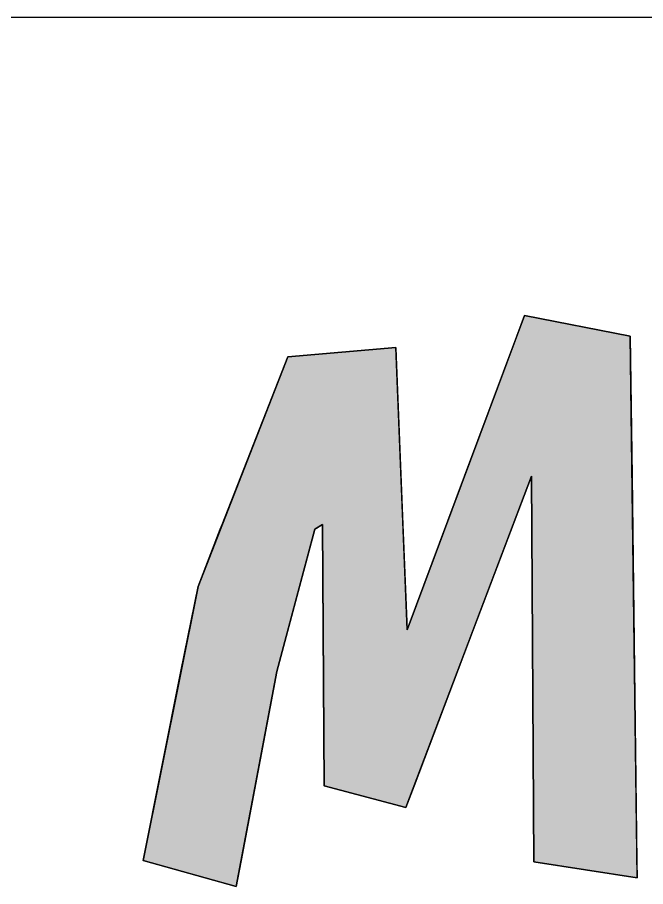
# Model space of a CAD drawing. Extents: x 2108.6 to 2122.7, y 1552.8 to 1562.7.
# Drawn here: x 2120.8629 to 2121.0474, y 1556.6515 to 1556.9068 of the extents above; entities that cross this region are included whole.
import ezdxf

# ---------------------------------------------------------------- set-up
doc = ezdxf.new("R2010")
doc.units = 0
doc.layers.get('0').update_dxf_attribs({"linetype": 'CONTINUOUS'})
doc.layers.add('TITLE_BLOCK', color=7, linetype='CONTINUOUS')

# ---------------------------------------------------------------- blocks, each defined once
blk = doc.blocks.new('*U73')
at = {"color": 216, "linetype": 'CONTINUOUS'}
for p, q in [((4055.2, 1186.46), (4059.42, 1197.79)), ((4059.42, 1197.79), (4117.38, 1186.46)), ((4026.58, 1109.68), (4055.2, 1186.46)), ((4117.38, 1186.46), (4118.36, 1109.68)), ((3929.62, 1175.13), (3988.85, 1180.17)), ((3988.85, 1180.17), (3989.06, 1175.13)), ((3893.72, 1083.18), (3929.62, 1175.13)), ((3989.06, 1175.13), (3992.8, 1083.18)), ((3995.15, 1025.36), (4026.58, 1109.68)), ((4063.2, 1109.68), (4031.28, 1025.36)), ((4064.46, 898.24), (4063.2, 1109.68)), ((4118.36, 1109.68), (4121.05, 898.24)), ((3892.71, 1080.59), (3893.72, 1083.18)), ((3948.76, 1083.18), (3944.47, 1080.59)), ((3949.08, 1025.36), (3948.76, 1083.18)), ((3992.8, 1083.18), (3995.15, 1025.36)), ((3880.48, 1049.27), (3892.71, 1080.59)), ((3944.47, 1080.59), (3936.15, 1049.27)), ((3871.12, 1002.54), (3880.48, 1049.27)), ((3936.15, 1049.27), (3923.74, 1002.54)), ((3949.55, 939.92), (3949.08, 1025.36)), ((4031.28, 1025.36), (3998.94, 939.92)), ((3850.37, 899), (3871.12, 1002.54)), ((3923.74, 1002.54), (3904.12, 899)), ((3994.47, 928.11), (3949.55, 939.92)), ((3998.94, 939.92), (3994.47, 928.11)), ((3884.44, 889.43), (3850.37, 899)), ((3904.12, 899), (3902.31, 889.43)), ((4121.17, 889.43), (4064.46, 898.24)), ((4121.05, 898.24), (4121.17, 889.43)), ((3901.41, 884.66), (3884.44, 889.43)), ((3902.31, 889.43), (3901.41, 884.66))]:
    blk.add_line(p, q, dxfattribs=at)
at = {"color": 216, "linetype": 'CONTINUOUS', "extrusion": (0, 0, -1)}
for points in [[(-4059.42, 1197.79), (-4117.38, 1186.46), (-4055.2, 1186.46)], [(-4055.2, 1186.46), (-4118.36, 1109.68), (-4026.58, 1109.68)], [(-4055.2, 1186.46), (-4117.38, 1186.46), (-4118.36, 1109.68)], [(-3988.85, 1180.17), (-3989.06, 1175.13), (-3929.62, 1175.13)], [(-3929.62, 1175.13), (-3992.8, 1083.18), (-3893.72, 1083.18)], [(-3929.62, 1175.13), (-3989.06, 1175.13), (-3992.8, 1083.18)], [(-4026.58, 1109.68), (-4031.28, 1025.36), (-3995.15, 1025.36)], [(-4026.58, 1109.68), (-4063.2, 1109.68), (-4031.28, 1025.36)], [(-4063.2, 1109.68), (-4121.05, 898.24), (-4064.46, 898.24)], [(-4063.2, 1109.68), (-4118.36, 1109.68), (-4121.05, 898.24)], [(-3893.72, 1083.18), (-3944.47, 1080.59), (-3892.71, 1080.59)], [(-3893.72, 1083.18), (-3948.76, 1083.18), (-3944.47, 1080.59)], [(-3948.76, 1083.18), (-3995.15, 1025.36), (-3949.08, 1025.36)], [(-3948.76, 1083.18), (-3992.8, 1083.18), (-3995.15, 1025.36)], [(-3892.71, 1080.59), (-3936.15, 1049.27), (-3880.48, 1049.27)], [(-3892.71, 1080.59), (-3944.47, 1080.59), (-3936.15, 1049.27)], [(-3880.48, 1049.27), (-3923.74, 1002.54), (-3871.12, 1002.54)], [(-3880.48, 1049.27), (-3936.15, 1049.27), (-3923.74, 1002.54)], [(-3949.08, 1025.36), (-3998.94, 939.92), (-3949.55, 939.92)], [(-3949.08, 1025.36), (-4031.28, 1025.36), (-3998.94, 939.92)], [(-3871.12, 1002.54), (-3904.12, 899), (-3850.37, 899)], [(-3871.12, 1002.54), (-3923.74, 1002.54), (-3904.12, 899)], [(-3949.55, 939.92), (-3998.94, 939.92), (-3994.47, 928.11)], [(-3850.37, 899), (-3902.31, 889.43), (-3884.44, 889.43)], [(-3850.37, 899), (-3904.12, 899), (-3902.31, 889.43)], [(-4064.46, 898.24), (-4121.05, 898.24), (-4121.17, 889.43)], [(-3884.44, 889.43), (-3902.31, 889.43), (-3901.41, 884.66)]]:
    blk.add_solid(points, dxfattribs=at)
blk = doc.blocks.new('MYREPUBLIC')
at = {"color": 216}
blk.add_lwpolyline([(3850.37, 899), (3901.41, 884.66), (3923.74, 1002.54), (3944.47, 1080.59), (3948.76, 1083.18), (3949.55, 939.92), (3994.47, 928.11), (4063.2, 1109.68), (4064.46, 898.24), (4121.17, 889.43), (4117.38, 1186.46), (4059.42, 1197.79), (3995.15, 1025.36), (3988.85, 1180.17), (3929.62, 1175.13), (3880.48, 1049.27)], close=True, dxfattribs=at)
at = {"color": 216, "linetype": 'CONTINUOUS'}
blk.add_blockref('*U73', (0, 0), dxfattribs=at)

msp = doc.modelspace()

# ---------------------------------------------------------------- linework, layer by layer
at = {"layer": 'TITLE_BLOCK', "color": 7, "linetype": 'CONTINUOUS'}
msp.add_line((2122.71533, 1556.90682), (2120.6586, 1556.90682), dxfattribs=at)

# ---------------------------------------------------------------- block references
at = {"xscale": 0.0005358643918571, "yscale": 0.0005358643918571, "zscale": 0.0005358643918571}
msp.add_blockref('MYREPUBLIC', (2118.83655, 1556.17743), dxfattribs=at)

doc.saveas('drawing.dxf')
